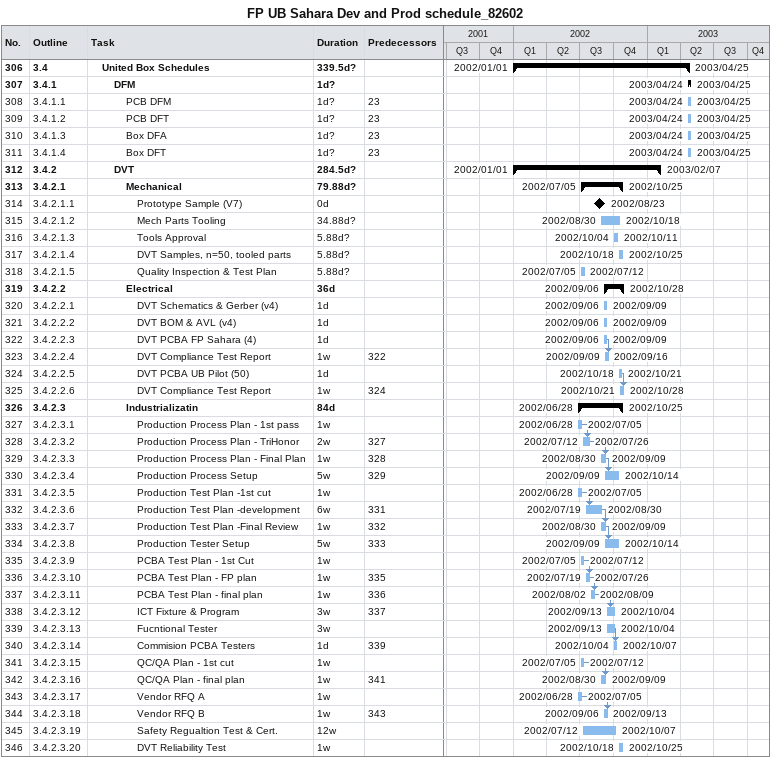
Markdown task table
FP UB Sahara Dev and Prod schedule_82602

| ID | WBS | Task | Duration | Start | Finish | Predecessors |
|---|---|---|---|---|---|---|
| 306 | 3.4 | **United Box Schedules** | 339.5d? | 2002-01-01 | 2003-04-25 |  |
| 307 | 3.4.1 | **DFM** | 1d? | 2003-04-24 | 2003-04-25 |  |
| 308 | 3.4.1.1 | PCB DFM | 1d? | 2003-04-24 | 2003-04-25 | 23 |
| 309 | 3.4.1.2 | PCB DFT | 1d? | 2003-04-24 | 2003-04-25 | 23 |
| 310 | 3.4.1.3 | Box DFA | 1d? | 2003-04-24 | 2003-04-25 | 23 |
| 311 | 3.4.1.4 | Box DFT | 1d? | 2003-04-24 | 2003-04-25 | 23 |
| 312 | 3.4.2 | **DVT** | 284.5d? | 2002-01-01 | 2003-02-07 |  |
| 313 | 3.4.2.1 | **Mechanical** | 79.88d? | 2002-07-05 | 2002-10-25 |  |
| 314 | 3.4.2.1.1 | Prototype Sample (V7) | 0d | 2002-08-23 | 2002-08-23 |  |
| 315 | 3.4.2.1.2 | Mech Parts Tooling | 34.88d? | 2002-08-30 | 2002-10-18 |  |
| 316 | 3.4.2.1.3 | Tools Approval | 5.88d? | 2002-10-04 | 2002-10-11 |  |
| 317 | 3.4.2.1.4 | DVT Samples, n=50, tooled parts | 5.88d? | 2002-10-18 | 2002-10-25 |  |
| 318 | 3.4.2.1.5 | Quality Inspection & Test Plan | 5.88d? | 2002-07-05 | 2002-07-12 |  |
| 319 | 3.4.2.2 | **Electrical** | 36d | 2002-09-06 | 2002-10-28 |  |
| 320 | 3.4.2.2.1 | DVT Schematics & Gerber (v4) | 1d | 2002-09-06 | 2002-09-09 |  |
| 321 | 3.4.2.2.2 | DVT BOM & AVL (v4) | 1d | 2002-09-06 | 2002-09-09 |  |
| 322 | 3.4.2.2.3 | DVT PCBA FP Sahara (4) | 1d | 2002-09-06 | 2002-09-09 |  |
| 323 | 3.4.2.2.4 | DVT Compliance Test Report | 1w | 2002-09-09 | 2002-09-16 | 322 |
| 324 | 3.4.2.2.5 | DVT PCBA UB Pilot (50) | 1d | 2002-10-18 | 2002-10-21 |  |
| 325 | 3.4.2.2.6 | DVT Compliance Test Report | 1w | 2002-10-21 | 2002-10-28 | 324 |
| 326 | 3.4.2.3 | **Industrializatin** | 84d | 2002-06-28 | 2002-10-25 |  |
| 327 | 3.4.2.3.1 | Production Process Plan - 1st pass | 1w | 2002-06-28 | 2002-07-05 |  |
| 328 | 3.4.2.3.2 | Production Process Plan - TriHonor | 2w | 2002-07-12 | 2002-07-26 | 327 |
| 329 | 3.4.2.3.3 | Production Process Plan - Final Plan | 1w | 2002-08-30 | 2002-09-09 | 328 |
| 330 | 3.4.2.3.4 | Production Process Setup | 5w | 2002-09-09 | 2002-10-14 | 329 |
| 331 | 3.4.2.3.5 | Production Test Plan -1st cut | 1w | 2002-06-28 | 2002-07-05 |  |
| 332 | 3.4.2.3.6 | Production Test Plan -development | 6w | 2002-07-19 | 2002-08-30 | 331 |
| 333 | 3.4.2.3.7 | Production Test Plan -Final Review | 1w | 2002-08-30 | 2002-09-09 | 332 |
| 334 | 3.4.2.3.8 | Production Tester Setup | 5w | 2002-09-09 | 2002-10-14 | 333 |
| 335 | 3.4.2.3.9 | PCBA Test Plan - 1st Cut | 1w | 2002-07-05 | 2002-07-12 |  |
| 336 | 3.4.2.3.10 | PCBA Test Plan - FP plan | 1w | 2002-07-19 | 2002-07-26 | 335 |
| 337 | 3.4.2.3.11 | PCBA Test Plan - final plan | 1w | 2002-08-02 | 2002-08-09 | 336 |
| 338 | 3.4.2.3.12 | ICT Fixture & Program | 3w | 2002-09-13 | 2002-10-04 | 337 |
| 339 | 3.4.2.3.13 | Fucntional Tester | 3w | 2002-09-13 | 2002-10-04 |  |
| 340 | 3.4.2.3.14 | Commision PCBA Testers | 1d | 2002-10-04 | 2002-10-07 | 339 |
| 341 | 3.4.2.3.15 | QC/QA Plan - 1st cut | 1w | 2002-07-05 | 2002-07-12 |  |
| 342 | 3.4.2.3.16 | QC/QA Plan - final plan | 1w | 2002-08-30 | 2002-09-09 | 341 |
| 343 | 3.4.2.3.17 | Vendor RFQ A | 1w | 2002-06-28 | 2002-07-05 |  |
| 344 | 3.4.2.3.18 | Vendor RFQ B | 1w | 2002-09-06 | 2002-09-13 | 343 |
| 345 | 3.4.2.3.19 | Safety Regualtion Test & Cert. | 12w | 2002-07-12 | 2002-10-07 |  |
| 346 | 3.4.2.3.20 | DVT Reliability Test | 1w | 2002-10-18 | 2002-10-25 |  |
